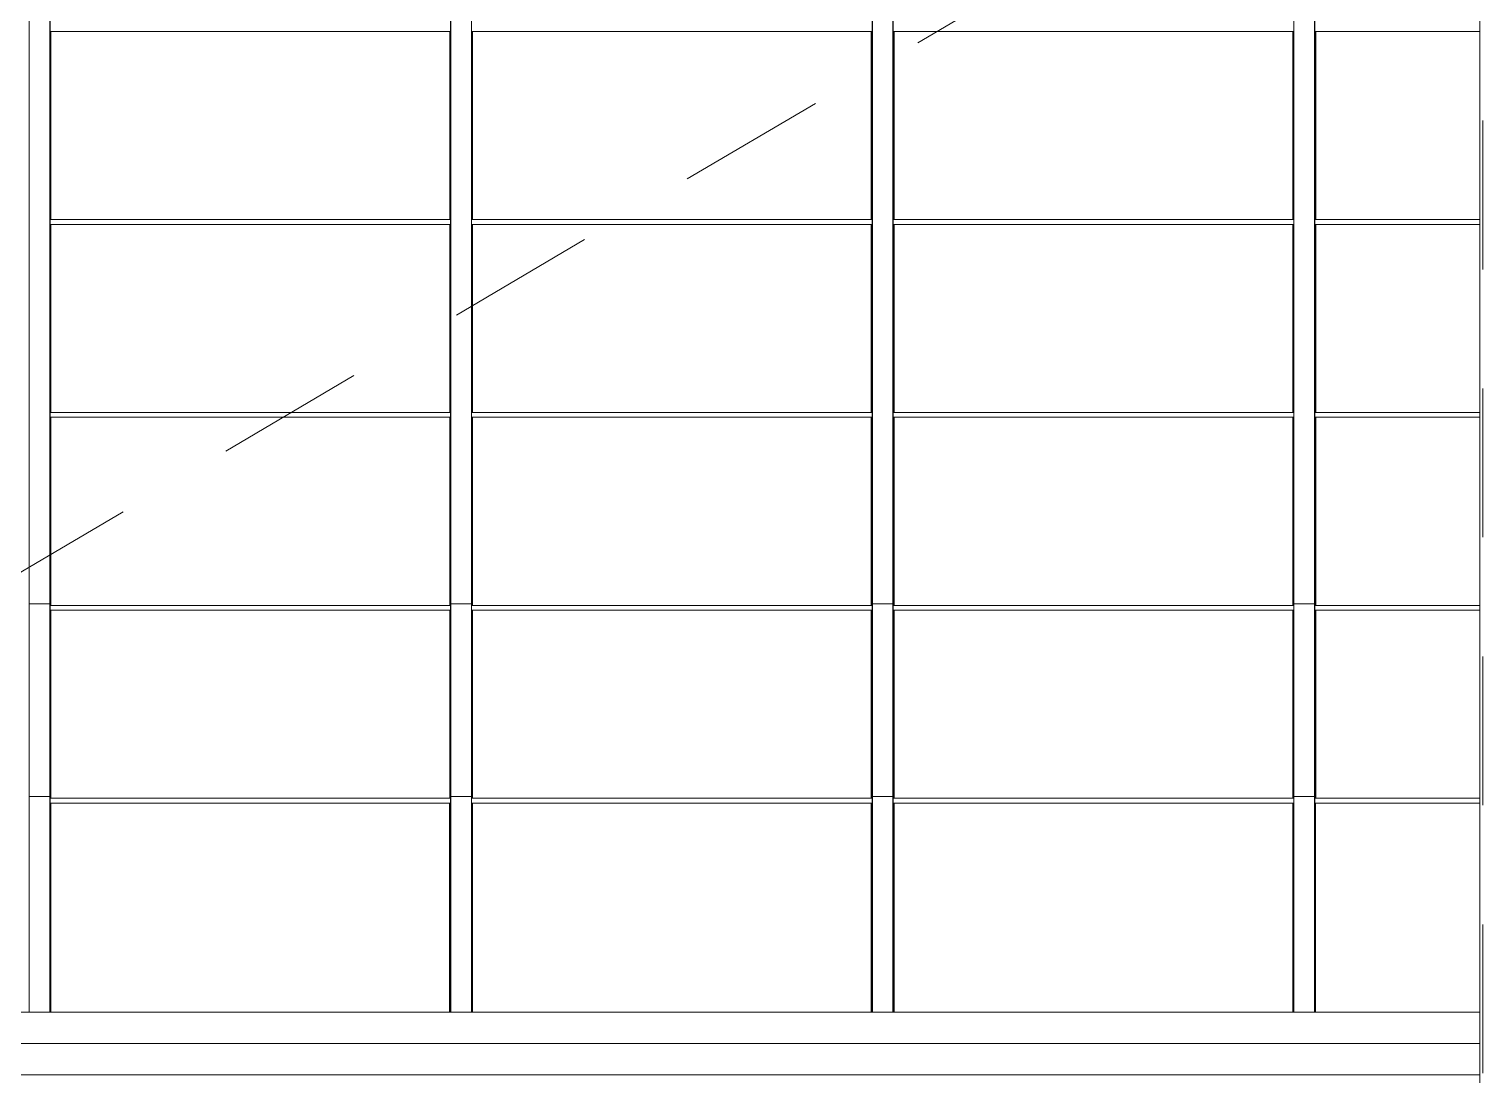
# Model space of a CAD drawing. Header units: metres. Extents: x -227.9 to -140, y 38 to 92.1.
# Drawn here: x -189.37 to -182.04, y 67.91 to 73.17 of the extents above; entities that cross this region are included whole.
import ezdxf

# ---------------------------------------------------------------- set-up
doc = ezdxf.new("R2010")
doc.units = ezdxf.units.M
doc.linetypes.add('JIS_02_0.7', pattern=[1.35, 0.75, -0.6])
doc.layers.add('A-DETL', color=94, linetype='Continuous', lineweight=5, true_color=0x00a600)
doc.layers.add('A-DETL-MBND', color=9, linetype='Continuous', lineweight=5, true_color=0xc0c0c0)

# ---------------------------------------------------------------- blocks, each defined once
blk = doc.blocks.new('LAG-B1020-CADRE STRUCTURELLE-PATIO - MUC-PATIO_skp_97-11715570-MUC-LAG-PRO-PLA-ARC-TZN-N03-AG02F')
at = {"layer": 'A-DETL-MBND'}
for p, q in [((-24.0873, 0.3398), (-1.0673, 0.3398)), ((-24.0873, 0.3398), (-1.0673, 0.3398)), ((-1.0673, 0.1821), (-24.0873, 0.1821)), ((-24.0873, 0.1821), (-1.0673, 0.1821)), ((-1.0673, 0.0244), (-24.0873, 0.0244)), ((-24.0873, 0.0244), (-1.0673, 0.0244))]:
    blk.add_line(p, q, dxfattribs=at)
blk = doc.blocks.new('LAG-B1020-CADRE STRUCTURELLE-PATIO - MUC-PATIO_skp_78-11715551-MUC-LAG-PRO-PLA-ARC-TZN-N03-AG02F')
at = {"layer": 'A-DETL-MBND'}
for p, q in [((16.776, 4.9771), (16.776, 4.0299)), ((16.776, 4.9771), (18.7871, 4.9771)), ((16.776, 4.9771), (18.7871, 4.9771)), ((16.776, 4.0299), (16.776, 4.9771)), ((18.7871, 4.0299), (18.7871, 4.9771)), ((18.7871, 4.0299), (18.7871, 4.9771)), ((18.901, 4.9771), (18.901, 4.0299)), ((18.901, 4.9771), (20.9121, 4.9771)), ((18.901, 4.9771), (20.9121, 4.9771)), ((18.901, 4.0299), (18.901, 4.9771)), ((20.9121, 4.0299), (20.9121, 4.9771)), ((20.9121, 4.0299), (20.9121, 4.9771)), ((21.026, 4.9771), (21.026, 4.0299)), ((21.026, 4.9771), (23.0371, 4.9771)), ((21.026, 4.9771), (23.0371, 4.9771)), ((21.026, 4.0299), (21.026, 4.9771)), ((23.0371, 4.0299), (23.0371, 4.9771)), ((23.0371, 4.0299), (23.0371, 4.9771)), ((23.1515, 4.9771), (23.1515, 4.0299)), ((23.1515, 4.9771), (23.9802, 4.9771)), ((23.1515, 4.9771), (23.9802, 4.9771)), ((23.1515, 4.0299), (23.1515, 4.9771)), ((16.776, 4.0055), (16.776, 3.0577)), ((16.776, 4.0055), (18.7871, 4.0055)), ((16.776, 4.0055), (18.7871, 4.0055)), ((16.776, 3.0577), (16.776, 4.0055)), ((18.7871, 3.0577), (18.7871, 4.0055)), ((18.7871, 3.0577), (18.7871, 4.0055)), ((18.901, 4.0055), (18.901, 3.0577)), ((18.901, 4.0055), (20.9121, 4.0055)), ((18.901, 4.0055), (20.9121, 4.0055)), ((18.901, 3.0577), (18.901, 4.0055)), ((20.9121, 3.0577), (20.9121, 4.0055)), ((20.9121, 3.0577), (20.9121, 4.0055)), ((21.026, 4.0055), (21.026, 3.0577)), ((21.026, 4.0055), (23.0371, 4.0055)), ((21.026, 4.0055), (23.0371, 4.0055)), ((21.026, 3.0577), (21.026, 4.0055)), ((23.0371, 3.0577), (23.0371, 4.0055)), ((23.0371, 3.0577), (23.0371, 4.0055)), ((23.1515, 4.0055), (23.1515, 3.0577)), ((23.1515, 4.0055), (23.9802, 4.0055)), ((23.1515, 4.0055), (23.9802, 4.0055)), ((23.1515, 3.0577), (23.1515, 4.0055)), ((16.776, 3.0333), (16.776, 2.0861)), ((16.776, 3.0333), (18.7871, 3.0333)), ((16.776, 3.0333), (18.7871, 3.0333)), ((16.776, 2.0861), (16.776, 3.0333)), ((18.7871, 2.0861), (18.7871, 3.0333)), ((18.7871, 2.0861), (18.7871, 3.0333)), ((18.901, 3.0333), (18.901, 2.0861)), ((18.901, 3.0333), (20.9121, 3.0333)), ((18.901, 3.0333), (20.9121, 3.0333)), ((18.901, 2.0861), (18.901, 3.0333)), ((20.9121, 2.0861), (20.9121, 3.0333)), ((20.9121, 2.0861), (20.9121, 3.0333)), ((21.026, 3.0333), (21.026, 2.0861)), ((21.026, 3.0333), (23.0371, 3.0333)), ((21.026, 3.0333), (23.0371, 3.0333)), ((21.026, 2.0861), (21.026, 3.0333)), ((23.0371, 2.0861), (23.0371, 3.0333)), ((23.0371, 2.0861), (23.0371, 3.0333)), ((23.1515, 3.0333), (23.1515, 2.0861)), ((23.1515, 3.0333), (23.9802, 3.0333)), ((23.1515, 3.0333), (23.9802, 3.0333)), ((23.1515, 2.0861), (23.1515, 3.0333)), ((16.776, 2.0617), (16.776, 1.1145)), ((16.776, 2.0617), (18.7871, 2.0617)), ((16.776, 2.0617), (18.7871, 2.0617)), ((16.776, 1.1145), (16.776, 2.0617)), ((18.7871, 1.1145), (18.7871, 2.0617)), ((18.7871, 1.1145), (18.7871, 2.0617)), ((18.901, 2.0617), (18.901, 1.1145)), ((18.901, 2.0617), (20.9121, 2.0617)), ((18.901, 2.0617), (20.9121, 2.0617)), ((18.901, 1.1145), (18.901, 2.0617)), ((20.9121, 1.1145), (20.9121, 2.0617)), ((20.9121, 1.1145), (20.9121, 2.0617)), ((21.026, 2.0617), (21.026, 1.1145)), ((21.026, 2.0617), (23.0371, 2.0617)), ((21.026, 2.0617), (23.0371, 2.0617)), ((21.026, 1.1145), (21.026, 2.0617)), ((23.0371, 1.1145), (23.0371, 2.0617)), ((23.0371, 1.1145), (23.0371, 2.0617)), ((23.1515, 2.0617), (23.1515, 1.1145)), ((23.1515, 2.0617), (23.9802, 2.0617)), ((23.1515, 2.0617), (23.9802, 2.0617)), ((23.1515, 1.1145), (23.1515, 2.0617)), ((16.776, 1.0902), (16.776, 0.0357)), ((16.776, 1.0902), (18.7871, 1.0902)), ((18.7871, 1.0902), (16.776, 1.0902)), ((16.776, 0.0357), (16.776, 1.0902)), ((18.7871, 0.0357), (18.7871, 1.0902)), ((18.7871, 0.0357), (18.7871, 1.0902)), ((18.901, 1.0902), (18.901, 0.0357)), ((18.901, 1.0902), (20.9121, 1.0902)), ((20.9121, 1.0902), (18.901, 1.0902)), ((18.901, 0.0357), (18.901, 1.0902)), ((20.9121, 0.0357), (20.9121, 1.0902)), ((20.9121, 0.0357), (20.9121, 1.0902)), ((21.026, 1.0902), (21.026, 0.0357)), ((21.026, 1.0902), (23.0371, 1.0902)), ((23.0371, 1.0902), (21.026, 1.0902)), ((21.026, 0.0357), (21.026, 1.0902)), ((23.0371, 0.0357), (23.0371, 1.0902)), ((23.0371, 0.0357), (23.0371, 1.0902)), ((23.151, 1.0902), (23.151, 0.0357)), ((23.151, 1.0902), (23.9802, 1.0902)), ((23.151, 1.0902), (23.9802, 1.0902)), ((23.151, 0.0357), (23.151, 1.0902))]:
    blk.add_line(p, q, dxfattribs=at)
blk = doc.blocks.new('LAG-B1020-CADRE STRUCTURELLE-PATIO - MUC-PATIO_skp_75-11715548-MUC-LAG-PRO-PLA-ARC-TZN-N03-AG02F')
at = {"layer": 'A-DETL-MBND'}
for p, q in [((16.881, 2.2157), (16.881, 5.195)), ((16.881, 2.2157), (16.881, 5.195)), ((18.901, 2.2157), (18.901, 5.195)), ((18.901, 5.195), (18.901, 2.2157)), ((19.006, 2.2157), (19.006, 5.195)), ((19.006, 2.2157), (19.006, 5.195)), ((21.026, 2.2157), (21.026, 5.195)), ((21.026, 5.195), (21.026, 2.2157)), ((21.131, 2.2157), (21.131, 5.195)), ((21.131, 2.2157), (21.131, 5.195)), ((23.151, 2.2157), (23.151, 5.195)), ((23.151, 5.195), (23.151, 2.2157)), ((23.256, 2.2157), (23.256, 5.195)), ((23.256, 2.2157), (23.256, 5.195)), ((16.776, 2.2157), (16.881, 2.2157)), ((16.881, 2.2157), (16.776, 2.2157)), ((16.881, 2.2157), (16.881, 1.245)), ((16.881, 1.245), (16.881, 2.2157)), ((18.901, 2.2157), (19.006, 2.2157)), ((18.901, 1.245), (18.901, 2.2157)), ((19.006, 2.2157), (18.901, 2.2157)), ((18.901, 1.245), (18.901, 2.2157)), ((19.006, 2.2157), (19.006, 1.245)), ((19.006, 1.245), (19.006, 2.2157)), ((21.026, 2.2157), (21.131, 2.2157)), ((21.026, 1.245), (21.026, 2.2157)), ((21.131, 2.2157), (21.026, 2.2157)), ((21.026, 1.245), (21.026, 2.2157)), ((21.131, 2.2157), (21.131, 1.245)), ((21.131, 1.245), (21.131, 2.2157)), ((23.151, 2.2157), (23.256, 2.2157)), ((23.151, 1.245), (23.151, 2.2157)), ((23.256, 2.2157), (23.151, 2.2157)), ((23.151, 1.245), (23.151, 2.2157)), ((23.256, 2.2157), (23.256, 1.245)), ((23.256, 1.245), (23.256, 2.2157)), ((16.776, 1.245), (16.881, 1.245)), ((16.776, 1.245), (16.881, 1.245)), ((16.881, 0.1577), (16.881, 1.245)), ((16.881, 0.1577), (16.881, 1.245)), ((18.901, 1.245), (18.901, 0.1577)), ((18.901, 1.245), (19.006, 1.245)), ((18.901, 0.1577), (18.901, 1.245)), ((18.901, 1.245), (19.006, 1.245)), ((19.006, 0.1577), (19.006, 1.245)), ((19.006, 0.1577), (19.006, 1.245)), ((21.026, 1.245), (21.131, 1.245)), ((21.026, 0.1577), (21.026, 1.245)), ((21.026, 1.245), (21.026, 0.1577)), ((21.026, 1.245), (21.131, 1.245)), ((21.131, 0.1577), (21.131, 1.245)), ((21.131, 0.1577), (21.131, 1.245)), ((23.151, 1.245), (23.256, 1.245)), ((23.151, 0.1577), (23.151, 1.245)), ((23.256, 1.245), (23.151, 1.245)), ((23.151, 0.1577), (23.151, 1.245)), ((23.256, 1.245), (23.256, 0.1577)), ((23.256, 0.1577), (23.256, 1.245))]:
    blk.add_line(p, q, dxfattribs=at)
blk = doc.blocks.new('LAG-B1020-CADRE STRUCTURELLE-PATIO - MUC-PATIO_skp_74-11715547-MUC-LAG-PRO-PLA-ARC-TZN-N03-AG02F')
at = {"layer": 'A-DETL-MBND'}
for p, q in [((16.796, 13.1425), (16.796, 12.1952)), ((18.8071, 13.1425), (16.796, 13.1425)), ((18.8071, 13.1425), (16.796, 13.1425)), ((16.796, 12.1952), (16.796, 13.1425)), ((18.8071, 13.1425), (18.8071, 12.1952)), ((18.8071, 12.1952), (18.8071, 13.1425)), ((18.921, 13.1425), (18.921, 12.1952)), ((20.9321, 13.1425), (18.921, 13.1425)), ((20.9321, 13.1425), (18.921, 13.1425)), ((18.921, 12.1952), (18.921, 13.1425)), ((20.9321, 13.1425), (20.9321, 12.1952)), ((20.9321, 12.1952), (20.9321, 13.1425)), ((21.046, 13.1425), (21.046, 12.1952)), ((23.0571, 13.1425), (21.046, 13.1425)), ((23.0571, 13.1425), (21.046, 13.1425)), ((21.046, 12.1952), (21.046, 13.1425)), ((23.0571, 13.1425), (23.0571, 12.1952)), ((23.0571, 12.1952), (23.0571, 13.1425)), ((24.0002, 13.1425), (23.171, 13.1425)), ((23.171, 12.1952), (23.171, 13.1425)), ((23.171, 12.1952), (23.171, 13.1425)), ((23.171, 13.1425), (24.0002, 13.1425)), ((16.7927, 12.1952), (18.8115, 12.1952)), ((18.8115, 12.1952), (16.7927, 12.1952)), ((16.796, 12.1709), (16.796, 11.2231)), ((18.8071, 12.1709), (16.796, 12.1709)), ((18.8071, 12.1709), (16.796, 12.1709)), ((16.796, 11.2231), (16.796, 12.1709)), ((18.8071, 12.1709), (18.8071, 11.2231)), ((18.8071, 11.2231), (18.8071, 12.1709)), ((18.9177, 12.1952), (20.9365, 12.1952)), ((20.9365, 12.1952), (18.9177, 12.1952)), ((18.921, 12.1709), (18.921, 11.2231)), ((20.9321, 12.1709), (18.921, 12.1709)), ((20.9321, 12.1709), (18.921, 12.1709)), ((18.921, 11.2231), (18.921, 12.1709)), ((20.9321, 12.1709), (20.9321, 11.2231)), ((20.9321, 11.2231), (20.9321, 12.1709)), ((21.0427, 12.1952), (23.0615, 12.1952)), ((23.0615, 12.1952), (21.0427, 12.1952)), ((21.046, 12.1709), (21.046, 11.2231)), ((23.0571, 12.1709), (21.046, 12.1709)), ((23.0571, 12.1709), (21.046, 12.1709)), ((21.046, 11.2231), (21.046, 12.1709)), ((23.0571, 12.1709), (23.0571, 11.2231)), ((23.0571, 11.2231), (23.0571, 12.1709)), ((23.1677, 12.1952), (24.0002, 12.1952)), ((23.1677, 12.1952), (24.0002, 12.1952)), ((24.0002, 12.1709), (23.171, 12.1709)), ((23.171, 11.2231), (23.171, 12.1709)), ((23.171, 11.2231), (23.171, 12.1709)), ((23.171, 12.1709), (24.0002, 12.1709)), ((16.7927, 11.2231), (18.8115, 11.2231)), ((18.8115, 11.2231), (16.7927, 11.2231)), ((18.9177, 11.2231), (20.9365, 11.2231)), ((20.9365, 11.2231), (18.9177, 11.2231)), ((21.0427, 11.2231), (23.0615, 11.2231)), ((23.0615, 11.2231), (21.0427, 11.2231)), ((23.1677, 11.2231), (24.0002, 11.2231)), ((23.1677, 11.2231), (24.0002, 11.2231)), ((16.796, 11.1987), (16.796, 10.2515)), ((18.8071, 11.1987), (16.796, 11.1987)), ((18.8071, 11.1987), (16.796, 11.1987)), ((16.796, 10.2515), (16.796, 11.1987)), ((18.8071, 11.1987), (18.8071, 10.2515)), ((18.8071, 10.2515), (18.8071, 11.1987)), ((18.921, 11.1987), (18.921, 10.2515)), ((20.9321, 11.1987), (18.921, 11.1987)), ((20.9321, 11.1987), (18.921, 11.1987)), ((18.921, 10.2515), (18.921, 11.1987)), ((20.9321, 11.1987), (20.9321, 10.2515)), ((20.9321, 10.2515), (20.9321, 11.1987)), ((21.046, 11.1987), (21.046, 10.2515)), ((23.0571, 11.1987), (21.046, 11.1987)), ((23.0571, 11.1987), (21.046, 11.1987)), ((21.046, 10.2515), (21.046, 11.1987)), ((23.0571, 11.1987), (23.0571, 10.2515)), ((23.0571, 10.2515), (23.0571, 11.1987)), ((24.0002, 11.1987), (23.171, 11.1987)), ((23.171, 10.2515), (23.171, 11.1987)), ((23.171, 10.2515), (23.171, 11.1987)), ((23.171, 11.1987), (24.0002, 11.1987)), ((16.7927, 10.2515), (18.8115, 10.2515)), ((18.8115, 10.2515), (16.7927, 10.2515)), ((16.796, 10.2271), (16.796, 9.2799)), ((18.8071, 10.2271), (16.796, 10.2271)), ((18.8071, 10.2271), (16.796, 10.2271)), ((16.796, 9.2799), (16.796, 10.2271)), ((18.8071, 10.2271), (18.8071, 9.2799)), ((18.8071, 9.2799), (18.8071, 10.2271)), ((18.9177, 10.2515), (20.9365, 10.2515)), ((20.9365, 10.2515), (18.9177, 10.2515)), ((18.921, 10.2271), (18.921, 9.2799)), ((20.9321, 10.2271), (18.921, 10.2271)), ((20.9321, 10.2271), (18.921, 10.2271)), ((18.921, 9.2799), (18.921, 10.2271)), ((20.9321, 10.2271), (20.9321, 9.2799)), ((20.9321, 9.2799), (20.9321, 10.2271)), ((21.0427, 10.2515), (23.0615, 10.2515)), ((23.0615, 10.2515), (21.0427, 10.2515)), ((21.046, 10.2271), (21.046, 9.2799)), ((23.0571, 10.2271), (21.046, 10.2271)), ((23.0571, 10.2271), (21.046, 10.2271)), ((21.046, 9.2799), (21.046, 10.2271)), ((23.0571, 10.2271), (23.0571, 9.2799)), ((23.0571, 9.2799), (23.0571, 10.2271)), ((23.1683, 10.2515), (24.0002, 10.2515)), ((23.1683, 10.2515), (24.0002, 10.2515)), ((24.0002, 10.2271), (23.171, 10.2271)), ((23.171, 9.2799), (23.171, 10.2271)), ((23.171, 9.2799), (23.171, 10.2271)), ((23.171, 10.2271), (24.0002, 10.2271)), ((16.7927, 9.2799), (18.8115, 9.2799)), ((16.7927, 9.2799), (18.8115, 9.2799)), ((16.7955, 8.2011), (16.7954, 9.2555)), ((16.7955, 8.2011), (16.7954, 9.2555)), ((16.7954, 9.2555), (18.8065, 9.2555)), ((16.7954, 9.2555), (18.8065, 9.2555)), ((18.8065, 8.2011), (18.8065, 9.2555)), ((18.8065, 8.2011), (18.8065, 9.2555)), ((18.9177, 9.2799), (20.9365, 9.2799)), ((18.9177, 9.2799), (20.9365, 9.2799)), ((18.9205, 8.2011), (18.9204, 9.2555)), ((18.9205, 8.2011), (18.9204, 9.2555)), ((18.9204, 9.2555), (20.9315, 9.2555)), ((18.9204, 9.2555), (20.9315, 9.2555)), ((20.9315, 8.2011), (20.9315, 9.2555)), ((20.9315, 8.2011), (20.9315, 9.2555)), ((21.0427, 9.2799), (23.0615, 9.2799)), ((21.0427, 9.2799), (23.0615, 9.2799)), ((21.0455, 8.2011), (21.0454, 9.2555)), ((21.0455, 8.2011), (21.0454, 9.2555)), ((21.0454, 9.2555), (23.0565, 9.2555)), ((21.0454, 9.2555), (23.0565, 9.2555)), ((23.0565, 8.2011), (23.0565, 9.2555)), ((23.0565, 8.2011), (23.0565, 9.2555)), ((23.1677, 9.2799), (24.0002, 9.2799)), ((23.1677, 9.2799), (24.0002, 9.2799)), ((24.0002, 9.2555), (23.1704, 9.2555)), ((23.1705, 8.2011), (23.1704, 9.2555)), ((23.1705, 8.2011), (23.1704, 9.2555)), ((23.1704, 9.2555), (24.0002, 9.2555))]:
    blk.add_line(p, q, dxfattribs=at)

msp = doc.modelspace()

# ---------------------------------------------------------------- linework, layer by layer
at = {"layer": 'A-DETL', "color": 7, "linetype": 'JIS_02_0.7'}
for p, q in [((-204.6608, 61.447), (-182.3929, 74.5785)), ((-182.0441, 62.5135), (-182.0441, 73.6135))]:
    msp.add_line(p, q, dxfattribs=at)
at = {"layer": 'A-DETL-MBND'}
msp.add_line((-182.0591, 62.5285), (-182.0591, 73.5985), dxfattribs=at)
at = {"layer": 'A-DETL-MBND', "lineweight": 9}
for p, q in [((-189.3716, 70.2785), (-189.3716, 73.2578)), ((-189.3716, 73.2578), (-189.3716, 70.2785)), ((-189.2666, 70.2785), (-189.2666, 73.2578)), ((-189.2666, 70.2785), (-189.2666, 73.2578)), ((-187.2466, 70.2785), (-187.2466, 73.2578)), ((-187.2466, 73.2578), (-187.2466, 70.2785)), ((-187.1416, 70.2785), (-187.1416, 73.2578)), ((-187.1416, 70.2785), (-187.1416, 73.2578)), ((-185.1216, 70.2785), (-185.1216, 73.2578)), ((-185.1216, 73.2578), (-185.1216, 70.2785)), ((-185.0166, 70.2785), (-185.0166, 73.2578)), ((-185.0166, 70.2785), (-185.0166, 73.2578)), ((-182.9966, 70.2785), (-182.9966, 73.2578)), ((-182.9966, 73.2578), (-182.9966, 70.2785)), ((-182.8916, 70.2785), (-182.8916, 73.2578)), ((-182.8916, 70.2785), (-182.8916, 73.2578)), ((-189.2622, 73.1619), (-189.2622, 72.2147)), ((-189.2622, 73.1619), (-187.2511, 73.1619)), ((-189.2622, 73.1619), (-187.2511, 73.1619)), ((-189.2622, 72.2147), (-189.2622, 73.1619)), ((-189.2622, 73.1619), (-189.2622, 72.2147)), ((-187.2511, 73.1619), (-189.2622, 73.1619)), ((-187.2511, 73.1619), (-189.2622, 73.1619)), ((-189.2622, 72.2147), (-189.2622, 73.1619)), ((-187.2511, 72.2147), (-187.2511, 73.1619)), ((-187.2511, 72.2147), (-187.2511, 73.1619)), ((-187.2511, 73.1619), (-187.2511, 72.2147)), ((-187.2511, 72.2147), (-187.2511, 73.1619)), ((-187.1372, 73.1619), (-187.1372, 72.2147)), ((-187.1372, 73.1619), (-185.1261, 73.1619)), ((-187.1372, 73.1619), (-185.1261, 73.1619)), ((-187.1372, 72.2147), (-187.1372, 73.1619)), ((-187.1372, 73.1619), (-187.1372, 72.2147)), ((-185.1261, 73.1619), (-187.1372, 73.1619)), ((-185.1261, 73.1619), (-187.1372, 73.1619)), ((-187.1372, 72.2147), (-187.1372, 73.1619)), ((-185.1261, 72.2147), (-185.1261, 73.1619)), ((-185.1261, 72.2147), (-185.1261, 73.1619)), ((-185.1261, 73.1619), (-185.1261, 72.2147)), ((-185.1261, 72.2147), (-185.1261, 73.1619)), ((-185.0122, 73.1619), (-185.0122, 72.2147)), ((-185.0122, 73.1619), (-183.0011, 73.1619)), ((-185.0122, 73.1619), (-183.0011, 73.1619)), ((-185.0122, 72.2147), (-185.0122, 73.1619)), ((-185.0122, 73.1619), (-185.0122, 72.2147)), ((-183.0011, 73.1619), (-185.0122, 73.1619)), ((-183.0011, 73.1619), (-185.0122, 73.1619)), ((-185.0122, 72.2147), (-185.0122, 73.1619)), ((-183.0011, 72.2147), (-183.0011, 73.1619)), ((-183.0011, 72.2147), (-183.0011, 73.1619)), ((-183.0011, 73.1619), (-183.0011, 72.2147)), ((-183.0011, 72.2147), (-183.0011, 73.1619)), ((-182.0591, 73.1619), (-182.8872, 73.1619)), ((-182.8872, 72.2147), (-182.8872, 73.1619)), ((-182.8872, 72.2147), (-182.8872, 73.1619)), ((-182.8872, 73.1619), (-182.0591, 73.1619)), ((-182.8866, 73.1619), (-182.8866, 72.2147)), ((-182.8866, 73.1619), (-182.0591, 73.1619)), ((-182.8866, 73.1619), (-182.0591, 73.1619)), ((-182.8866, 72.2147), (-182.8866, 73.1619)), ((-189.2666, 72.2147), (-187.2478, 72.2147)), ((-187.2478, 72.2147), (-189.2666, 72.2147)), ((-189.2622, 72.1903), (-189.2622, 71.2425)), ((-189.2622, 72.1903), (-187.2511, 72.1903)), ((-189.2622, 72.1903), (-187.2511, 72.1903)), ((-189.2622, 71.2425), (-189.2622, 72.1903)), ((-189.2622, 72.1903), (-189.2622, 71.2425)), ((-187.2511, 72.1903), (-189.2622, 72.1903)), ((-187.2511, 72.1903), (-189.2622, 72.1903)), ((-189.2622, 71.2425), (-189.2622, 72.1903)), ((-187.2511, 71.2425), (-187.2511, 72.1903)), ((-187.2511, 71.2425), (-187.2511, 72.1903)), ((-187.2511, 72.1903), (-187.2511, 71.2425)), ((-187.2511, 71.2425), (-187.2511, 72.1903)), ((-187.1416, 72.2147), (-185.1228, 72.2147)), ((-185.1228, 72.2147), (-187.1416, 72.2147)), ((-187.1372, 72.1903), (-187.1372, 71.2425)), ((-187.1372, 72.1903), (-185.1261, 72.1903)), ((-187.1372, 72.1903), (-185.1261, 72.1903)), ((-187.1372, 71.2425), (-187.1372, 72.1903)), ((-187.1372, 72.1903), (-187.1372, 71.2425)), ((-185.1261, 72.1903), (-187.1372, 72.1903)), ((-185.1261, 72.1903), (-187.1372, 72.1903)), ((-187.1372, 71.2425), (-187.1372, 72.1903)), ((-185.1261, 71.2425), (-185.1261, 72.1903)), ((-185.1261, 71.2425), (-185.1261, 72.1903)), ((-185.1261, 72.1903), (-185.1261, 71.2425)), ((-185.1261, 71.2425), (-185.1261, 72.1903)), ((-185.0166, 72.2147), (-182.9978, 72.2147)), ((-182.9978, 72.2147), (-185.0166, 72.2147)), ((-185.0122, 72.1903), (-185.0122, 71.2425)), ((-185.0122, 72.1903), (-183.0011, 72.1903)), ((-185.0122, 72.1903), (-183.0011, 72.1903)), ((-185.0122, 71.2425), (-185.0122, 72.1903)), ((-185.0122, 72.1903), (-185.0122, 71.2425)), ((-183.0011, 72.1903), (-185.0122, 72.1903)), ((-183.0011, 72.1903), (-185.0122, 72.1903)), ((-185.0122, 71.2425), (-185.0122, 72.1903)), ((-183.0011, 71.2425), (-183.0011, 72.1903)), ((-183.0011, 71.2425), (-183.0011, 72.1903)), ((-183.0011, 72.1903), (-183.0011, 71.2425)), ((-183.0011, 71.2425), (-183.0011, 72.1903)), ((-182.8916, 72.2147), (-182.0591, 72.2147)), ((-182.8916, 72.2147), (-182.0591, 72.2147)), ((-182.0591, 72.1903), (-182.8872, 72.1903)), ((-182.8872, 71.2425), (-182.8872, 72.1903)), ((-182.8872, 71.2425), (-182.8872, 72.1903)), ((-182.8872, 72.1903), (-182.0591, 72.1903)), ((-182.8866, 72.1903), (-182.8866, 71.2425)), ((-182.8866, 72.1903), (-182.0591, 72.1903)), ((-182.8866, 72.1903), (-182.0591, 72.1903)), ((-182.8866, 71.2425), (-182.8866, 72.1903)), ((-189.2666, 71.2425), (-187.2478, 71.2425)), ((-187.2478, 71.2425), (-189.2666, 71.2425)), ((-187.1416, 71.2425), (-185.1228, 71.2425)), ((-185.1228, 71.2425), (-187.1416, 71.2425)), ((-185.0166, 71.2425), (-182.9978, 71.2425)), ((-182.9978, 71.2425), (-185.0166, 71.2425)), ((-182.8916, 71.2425), (-182.0591, 71.2425)), ((-182.8916, 71.2425), (-182.0591, 71.2425)), ((-189.2622, 71.2181), (-189.2622, 70.2709)), ((-189.2622, 71.2181), (-187.2511, 71.2181)), ((-189.2622, 71.2181), (-187.2511, 71.2181)), ((-189.2622, 70.2709), (-189.2622, 71.2181)), ((-189.2622, 71.2181), (-189.2622, 70.2709)), ((-187.2511, 71.2181), (-189.2622, 71.2181)), ((-187.2511, 71.2181), (-189.2622, 71.2181)), ((-189.2622, 70.2709), (-189.2622, 71.2181)), ((-187.2511, 70.2709), (-187.2511, 71.2181)), ((-187.2511, 70.2709), (-187.2511, 71.2181)), ((-187.2511, 71.2181), (-187.2511, 70.2709)), ((-187.2511, 70.2709), (-187.2511, 71.2181)), ((-187.1372, 71.2181), (-187.1372, 70.2709)), ((-187.1372, 71.2181), (-185.1261, 71.2181)), ((-187.1372, 71.2181), (-185.1261, 71.2181)), ((-187.1372, 70.2709), (-187.1372, 71.2181)), ((-187.1372, 71.2181), (-187.1372, 70.2709)), ((-185.1261, 71.2181), (-187.1372, 71.2181)), ((-185.1261, 71.2181), (-187.1372, 71.2181)), ((-187.1372, 70.2709), (-187.1372, 71.2181)), ((-185.1261, 70.2709), (-185.1261, 71.2181)), ((-185.1261, 70.2709), (-185.1261, 71.2181)), ((-185.1261, 71.2181), (-185.1261, 70.2709)), ((-185.1261, 70.2709), (-185.1261, 71.2181)), ((-185.0122, 71.2181), (-185.0122, 70.2709)), ((-185.0122, 71.2181), (-183.0011, 71.2181)), ((-185.0122, 71.2181), (-183.0011, 71.2181)), ((-185.0122, 70.2709), (-185.0122, 71.2181)), ((-185.0122, 71.2181), (-185.0122, 70.2709)), ((-183.0011, 71.2181), (-185.0122, 71.2181)), ((-183.0011, 71.2181), (-185.0122, 71.2181)), ((-185.0122, 70.2709), (-185.0122, 71.2181)), ((-183.0011, 70.2709), (-183.0011, 71.2181)), ((-183.0011, 70.2709), (-183.0011, 71.2181)), ((-183.0011, 71.2181), (-183.0011, 70.2709)), ((-183.0011, 70.2709), (-183.0011, 71.2181)), ((-182.0591, 71.2181), (-182.8872, 71.2181)), ((-182.8872, 70.2709), (-182.8872, 71.2181)), ((-182.8872, 70.2709), (-182.8872, 71.2181)), ((-182.8872, 71.2181), (-182.0591, 71.2181)), ((-182.8866, 71.2181), (-182.8866, 70.2709)), ((-182.8866, 71.2181), (-182.0591, 71.2181)), ((-182.8866, 71.2181), (-182.0591, 71.2181)), ((-182.8866, 70.2709), (-182.8866, 71.2181)), ((-189.3716, 70.2785), (-189.2666, 70.2785)), ((-189.3716, 69.3078), (-189.3716, 70.2785)), ((-189.2666, 70.2785), (-189.3716, 70.2785)), ((-189.3716, 69.3078), (-189.3716, 70.2785)), ((-189.2666, 70.2785), (-189.2666, 69.3078)), ((-189.2666, 69.3078), (-189.2666, 70.2785)), ((-187.2466, 70.2785), (-187.1416, 70.2785)), ((-187.2466, 69.3078), (-187.2466, 70.2785)), ((-187.1416, 70.2785), (-187.2466, 70.2785)), ((-187.2466, 69.3078), (-187.2466, 70.2785)), ((-187.1416, 70.2785), (-187.1416, 69.3078)), ((-187.1416, 69.3078), (-187.1416, 70.2785)), ((-185.1216, 70.2785), (-185.0166, 70.2785)), ((-185.1216, 69.3078), (-185.1216, 70.2785)), ((-185.0166, 70.2785), (-185.1216, 70.2785)), ((-185.1216, 69.3078), (-185.1216, 70.2785)), ((-185.0166, 70.2785), (-185.0166, 69.3078)), ((-185.0166, 69.3078), (-185.0166, 70.2785)), ((-182.9966, 70.2785), (-182.8916, 70.2785)), ((-182.9966, 69.3078), (-182.9966, 70.2785)), ((-182.8916, 70.2785), (-182.9966, 70.2785)), ((-182.9966, 69.3078), (-182.9966, 70.2785)), ((-182.8916, 70.2785), (-182.8916, 69.3078)), ((-182.8916, 69.3078), (-182.8916, 70.2785)), ((-189.2666, 70.2709), (-187.2478, 70.2709)), ((-187.2478, 70.2709), (-189.2666, 70.2709)), ((-189.2622, 70.2465), (-189.2622, 69.2993)), ((-189.2622, 70.2465), (-187.2511, 70.2465)), ((-189.2622, 70.2465), (-187.2511, 70.2465)), ((-189.2622, 69.2993), (-189.2622, 70.2465)), ((-189.2622, 70.2465), (-189.2622, 69.2993)), ((-187.2511, 70.2465), (-189.2622, 70.2465)), ((-187.2511, 70.2465), (-189.2622, 70.2465)), ((-189.2622, 69.2993), (-189.2622, 70.2465)), ((-187.2511, 69.2993), (-187.2511, 70.2465)), ((-187.2511, 69.2993), (-187.2511, 70.2465)), ((-187.2511, 70.2465), (-187.2511, 69.2993)), ((-187.2511, 69.2993), (-187.2511, 70.2465)), ((-187.1416, 70.2709), (-185.1228, 70.2709)), ((-185.1228, 70.2709), (-187.1416, 70.2709)), ((-187.1372, 70.2465), (-187.1372, 69.2993)), ((-187.1372, 70.2465), (-185.1261, 70.2465)), ((-187.1372, 70.2465), (-185.1261, 70.2465)), ((-187.1372, 69.2993), (-187.1372, 70.2465)), ((-187.1372, 70.2465), (-187.1372, 69.2993)), ((-185.1261, 70.2465), (-187.1372, 70.2465)), ((-185.1261, 70.2465), (-187.1372, 70.2465)), ((-187.1372, 69.2993), (-187.1372, 70.2465)), ((-185.1261, 69.2993), (-185.1261, 70.2465)), ((-185.1261, 69.2993), (-185.1261, 70.2465)), ((-185.1261, 70.2465), (-185.1261, 69.2993)), ((-185.1261, 69.2993), (-185.1261, 70.2465)), ((-185.0166, 70.2709), (-182.9978, 70.2709)), ((-182.9978, 70.2709), (-185.0166, 70.2709)), ((-185.0122, 70.2465), (-185.0122, 69.2993)), ((-185.0122, 70.2465), (-183.0011, 70.2465)), ((-185.0122, 70.2465), (-183.0011, 70.2465)), ((-185.0122, 69.2993), (-185.0122, 70.2465)), ((-185.0122, 70.2465), (-185.0122, 69.2993)), ((-183.0011, 70.2465), (-185.0122, 70.2465)), ((-183.0011, 70.2465), (-185.0122, 70.2465)), ((-185.0122, 69.2993), (-185.0122, 70.2465)), ((-183.0011, 69.2993), (-183.0011, 70.2465)), ((-183.0011, 69.2993), (-183.0011, 70.2465)), ((-183.0011, 70.2465), (-183.0011, 69.2993)), ((-183.0011, 69.2993), (-183.0011, 70.2465)), ((-182.891, 70.2709), (-182.0591, 70.2709)), ((-182.891, 70.2709), (-182.0591, 70.2709)), ((-182.0591, 70.2465), (-182.8872, 70.2465)), ((-182.8872, 69.2993), (-182.8872, 70.2465)), ((-182.8872, 69.2993), (-182.8872, 70.2465)), ((-182.8872, 70.2465), (-182.0591, 70.2465)), ((-182.8866, 70.2465), (-182.8866, 69.2993)), ((-182.8866, 70.2465), (-182.0591, 70.2465)), ((-182.8866, 70.2465), (-182.0591, 70.2465)), ((-182.8866, 69.2993), (-182.8866, 70.2465)), ((-189.3716, 69.3078), (-189.2666, 69.3078)), ((-189.3716, 68.2205), (-189.3716, 69.3078)), ((-189.3716, 69.3078), (-189.3716, 68.2205)), ((-189.3716, 69.3078), (-189.2666, 69.3078)), ((-189.2666, 68.2205), (-189.2666, 69.3078)), ((-189.2666, 68.2205), (-189.2666, 69.3078)), ((-189.2666, 69.2993), (-187.2478, 69.2993)), ((-189.2666, 69.2993), (-187.2478, 69.2993)), ((-189.2627, 68.2205), (-189.2627, 69.2749)), ((-189.2627, 68.2205), (-189.2627, 69.2749)), ((-189.2627, 69.2749), (-187.2516, 69.2749)), ((-189.2627, 69.2749), (-187.2516, 69.2749)), ((-189.2622, 69.2749), (-189.2622, 68.2205)), ((-189.2622, 69.2749), (-187.2511, 69.2749)), ((-187.2511, 69.2749), (-189.2622, 69.2749)), ((-189.2622, 68.2205), (-189.2622, 69.2749)), ((-187.2516, 68.2205), (-187.2516, 69.2749)), ((-187.2516, 68.2205), (-187.2516, 69.2749)), ((-187.2511, 68.2205), (-187.2511, 69.2749)), ((-187.2511, 68.2205), (-187.2511, 69.2749)), ((-187.2466, 69.3078), (-187.2466, 68.2205)), ((-187.2466, 69.3078), (-187.1416, 69.3078)), ((-187.2466, 68.2205), (-187.2466, 69.3078)), ((-187.2466, 69.3078), (-187.1416, 69.3078)), ((-187.1416, 68.2205), (-187.1416, 69.3078)), ((-187.1416, 68.2205), (-187.1416, 69.3078)), ((-187.1416, 69.2993), (-185.1228, 69.2993)), ((-187.1416, 69.2993), (-185.1228, 69.2993)), ((-187.1377, 68.2205), (-187.1377, 69.2749)), ((-187.1377, 68.2205), (-187.1377, 69.2749)), ((-187.1377, 69.2749), (-185.1266, 69.2749)), ((-187.1377, 69.2749), (-185.1266, 69.2749)), ((-187.1372, 69.2749), (-187.1372, 68.2205)), ((-187.1372, 69.2749), (-185.1261, 69.2749)), ((-185.1261, 69.2749), (-187.1372, 69.2749)), ((-187.1372, 68.2205), (-187.1372, 69.2749)), ((-185.1266, 68.2205), (-185.1266, 69.2749)), ((-185.1266, 68.2205), (-185.1266, 69.2749)), ((-185.1261, 68.2205), (-185.1261, 69.2749)), ((-185.1261, 68.2205), (-185.1261, 69.2749)), ((-185.1216, 69.3078), (-185.0166, 69.3078)), ((-185.1216, 68.2205), (-185.1216, 69.3078)), ((-185.1216, 69.3078), (-185.1216, 68.2205)), ((-185.1216, 69.3078), (-185.0166, 69.3078)), ((-185.0166, 68.2205), (-185.0166, 69.3078)), ((-185.0166, 68.2205), (-185.0166, 69.3078)), ((-185.0166, 69.2993), (-182.9978, 69.2993)), ((-185.0166, 69.2993), (-182.9978, 69.2993)), ((-185.0127, 68.2205), (-185.0127, 69.2749)), ((-185.0127, 68.2205), (-185.0127, 69.2749)), ((-185.0127, 69.2749), (-183.0016, 69.2749)), ((-185.0127, 69.2749), (-183.0016, 69.2749)), ((-185.0122, 69.2749), (-185.0122, 68.2205)), ((-185.0122, 69.2749), (-183.0011, 69.2749)), ((-183.0011, 69.2749), (-185.0122, 69.2749)), ((-185.0122, 68.2205), (-185.0122, 69.2749)), ((-183.0016, 68.2205), (-183.0016, 69.2749)), ((-183.0016, 68.2205), (-183.0016, 69.2749)), ((-183.0011, 68.2205), (-183.0011, 69.2749)), ((-183.0011, 68.2205), (-183.0011, 69.2749)), ((-182.9966, 69.3078), (-182.8916, 69.3078)), ((-182.9966, 68.2205), (-182.9966, 69.3078)), ((-182.8916, 69.3078), (-182.9966, 69.3078)), ((-182.9966, 68.2205), (-182.9966, 69.3078)), ((-182.8916, 69.3078), (-182.8916, 68.2205)), ((-182.8916, 68.2205), (-182.8916, 69.3078)), ((-182.8916, 69.2993), (-182.0591, 69.2993)), ((-182.8916, 69.2993), (-182.0591, 69.2993)), ((-182.0591, 69.2749), (-182.8877, 69.2749)), ((-182.8877, 68.2205), (-182.8877, 69.2749)), ((-182.8877, 68.2205), (-182.8877, 69.2749)), ((-182.8877, 69.2749), (-182.0591, 69.2749)), ((-182.8872, 69.2749), (-182.8872, 68.2205)), ((-182.8872, 69.2749), (-182.0591, 69.2749)), ((-182.8872, 69.2749), (-182.0591, 69.2749)), ((-182.8872, 68.2205), (-182.8872, 69.2749)), ((-205.0791, 68.2205), (-182.0591, 68.2205)), ((-205.0791, 68.2205), (-182.0591, 68.2205)), ((-182.0591, 68.0628), (-205.0791, 68.0628)), ((-205.0791, 68.0628), (-182.0591, 68.0628))]:
    msp.add_line(p, q, dxfattribs=at)

# ---------------------------------------------------------------- block references
for name, p in [('LAG-B1020-CADRE STRUCTURELLE-PATIO - MUC-PATIO_skp_78-11715551-MUC-LAG-PRO-PLA-ARC-TZN-N03-AG02F', (-206.0393, 68.1848)), ('LAG-B1020-CADRE STRUCTURELLE-PATIO - MUC-PATIO_skp_74-11715547-MUC-LAG-PRO-PLA-ARC-TZN-N03-AG02F', (-206.0593, 60.0194)), ('LAG-B1020-CADRE STRUCTURELLE-PATIO - MUC-PATIO_skp_75-11715548-MUC-LAG-PRO-PLA-ARC-TZN-N03-AG02F', (-206.1488, 68.0628)), ('LAG-B1020-CADRE STRUCTURELLE-PATIO - MUC-PATIO_skp_97-11715570-MUC-LAG-PRO-PLA-ARC-TZN-N03-AG02F', (-180.9918, 67.8807))]:
    msp.add_blockref(name, p)

doc.saveas('drawing.dxf')
